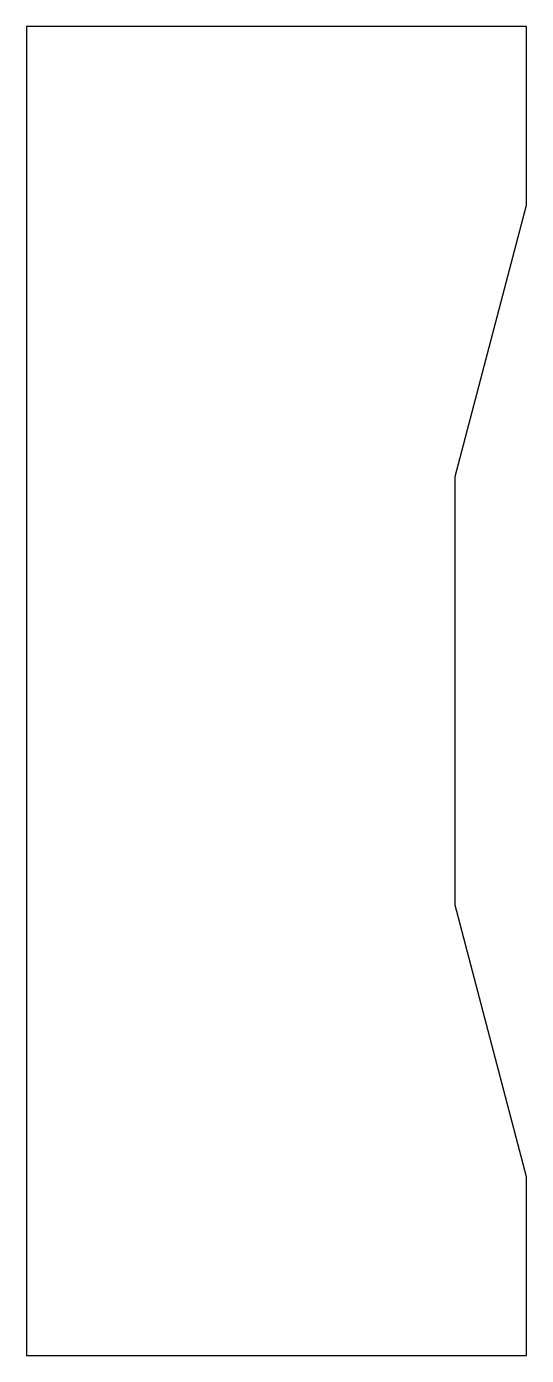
# Model space of a CAD drawing. Extents: x 28 to 98, y 22 to 208.
import ezdxf

# ---------------------------------------------------------------- set-up
doc = ezdxf.new("R2010")
doc.units = 0
doc.layers.get('0').update_dxf_attribs({"linetype": 'CONTINUOUS'})

msp = doc.modelspace()

# ---------------------------------------------------------------- linework, layer by layer
at = {"linetype": 'CONTINUOUS'}
for p, q in [((97.52, 208.3), (27.52, 208.3)), ((27.52, 208.3), (27.52, 145.3)), ((97.52, 183.3), (97.52, 208.3)), ((87.52, 145.3), (97.52, 183.3)), ((27.52, 145.3), (27.52, 85.3)), ((87.52, 85.3), (87.52, 145.3)), ((27.52, 85.3), (27.52, 22.3)), ((97.52, 47.3), (87.52, 85.3)), ((97.52, 22.3), (97.52, 47.3))]:
    msp.add_line(p, q, dxfattribs=at)
msp.add_line((27.52, 22.3), (97.52, 22.3))

doc.saveas('drawing.dxf')
